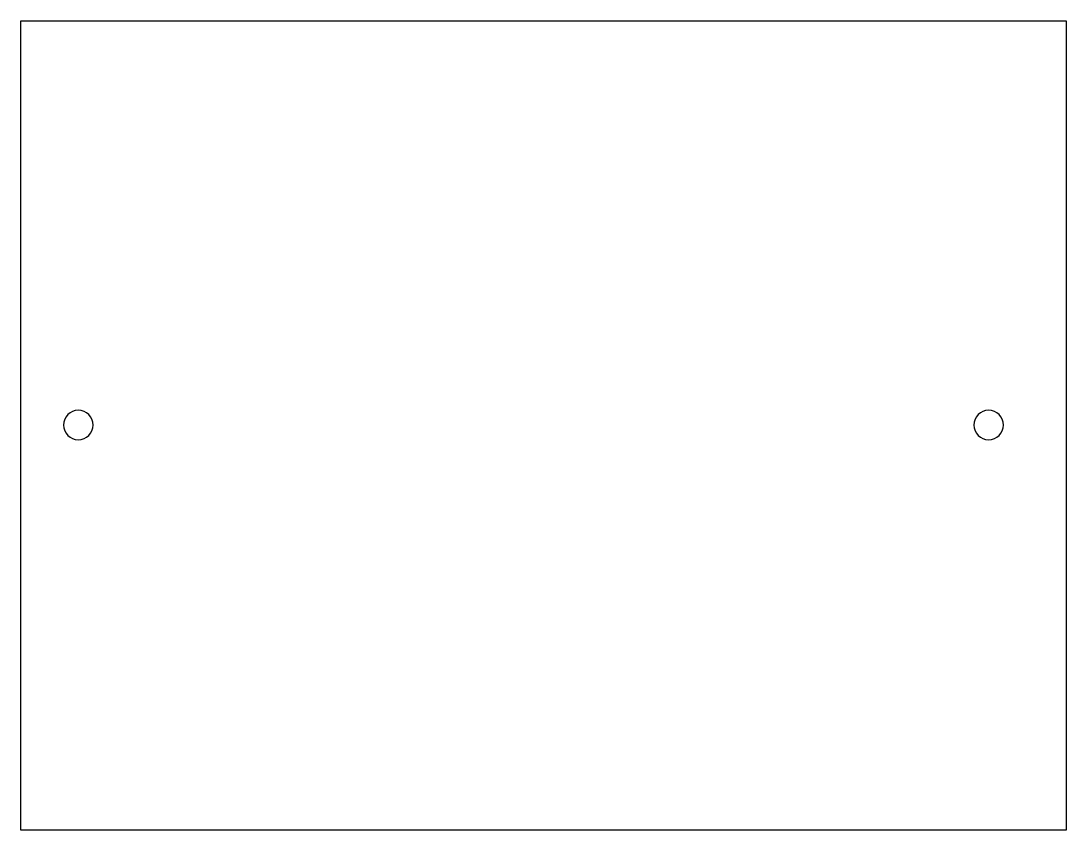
# Model space of a CAD drawing. Header units: inches. Extents: x 0.13 to 2.57, y 0.94 to 2.83.
import ezdxf

# ---------------------------------------------------------------- set-up
doc = ezdxf.new("R2010")
doc.units = ezdxf.units.IN
doc.header["$MEASUREMENT"] = 0

msp = doc.modelspace()

# ---------------------------------------------------------------- linework, layer by layer
at = {"color": 11, "linetype": 'Continuous', "lineweight": 25, "true_color": 0xff7f7f}
for p, q in [((0.134, 2.8335), (2.5749, 2.8335)), ((0.134, 0.9437), (0.134, 2.8335)), ((2.5749, 2.8335), (2.5749, 0.9437)), ((2.5749, 0.9437), (0.134, 0.9437))]:
    msp.add_line(p, q, dxfattribs=at)
at = {"linetype": 'Continuous', "lineweight": 25}
for centre, start, end in [((0.268, 1.8897), 0, 180), ((2.394, 1.8897), 0, 180), ((0.268, 1.8897), 180, 0), ((2.394, 1.8897), 180, 0)]:
    msp.add_arc(centre, 0.0344, start, end, dxfattribs=at)

doc.saveas('drawing.dxf')
